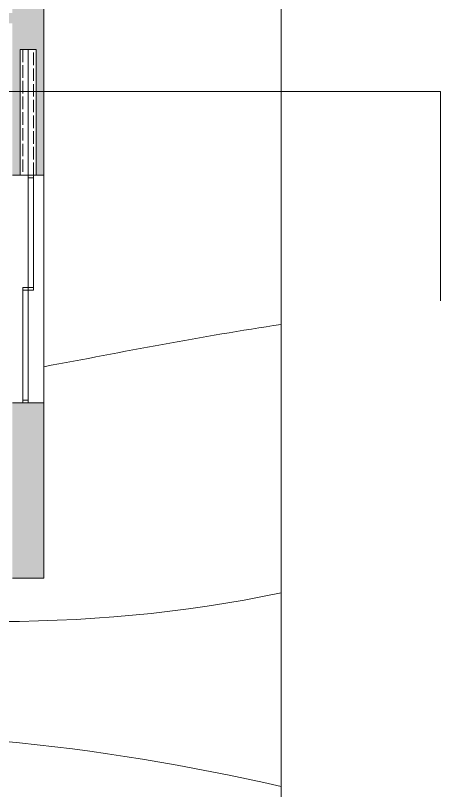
# Model space of a CAD drawing. Header units: millimetres. Extents: x 19901 to 42199, y 14822 to 21214.
# Drawn here: x 25079 to 25485, y 16640 to 17380 of the extents above; entities that cross this region are included whole.
import ezdxf

# ---------------------------------------------------------------- set-up
doc = ezdxf.new("R2010")
doc.units = ezdxf.units.MM
doc.linetypes.add('ACAD_ISO02W100', pattern=[15, 12, -3])
doc.layers.get('0').update_dxf_attribs({"lineweight": 18})
for name, color, linetype, lineweight in [('curve di livello', 6, 'Continuous', 18), ('PROIEZIONI_finissime_fine lines', 251, 'Continuous', 5), ('SEZIONI_medie_small_section', 2, 'Continuous', 9), ('vetro', 140, 'Continuous', 15), ('Wall', 7, 'Continuous', 20)]:
    doc.layers.add(name, color=color, linetype=linetype, lineweight=lineweight)

msp = doc.modelspace()

# ---------------------------------------------------------------- hatches: boundary and pattern name
at = {"layer": 'Wall', "true_color": 0x636466}
h = msp.add_hatch(color=251, dxfattribs=at)
h.dxf.hatch_style = 1
h.paths.add_polyline_path([(23986.52, 17592.56), (24115.87, 17592.56), (24115.87, 17622.19), (23956.52, 17622.56), (23956.52, 17372.56), (23986.52, 17385.13)])
h.paths.add_polyline_path([(24553.23, 17622.43), (24275.88, 17622.19), (24275.88, 17609.01), (24275.87, 17592.56), (24481.91, 17592.56)])
h.paths.add_polyline_path([(25106.52, 17622.56), (24708.9, 17622.56), (24637.25, 17592.56), (24694.25, 17592.56), (24694.25, 17592.56), (24697.25, 17592.56), (24754.25, 17592.56), (24754.25, 17592.56), (24757.25, 17592.56), (24784.25, 17592.56), (24784.25, 17592.56), (24787.25, 17592.56), (24934.25, 17592.56), (24934.25, 17592.56), (24937.25, 17592.56), (25076.52, 17592.56), (25076.52, 17502.56), (25076.52, 17490.06), (25086.52, 17490.06), (25086.52, 17575.06), (25096.52, 17575.06), (25096.52, 17490.06), (25106.52, 17490.06)])
h.paths.add_polyline_path([(24861.52, 17592.56), (24851.52, 17592.56), (24851.52, 17527.73), (24861.52, 17527.73)], flags=17)
h.paths.add_polyline_path([(25076.52, 17382.56), (24861.52, 17382.56), (24861.52, 17442.73), (24851.52, 17442.73), (24851.52, 17372.56), (25076.52, 17372.56)])
h.paths.add_polyline_path([(25106.52, 17410.06), (25076.52, 17410.06), (25076.52, 17227.56), (25084.02, 17227.56), (25084.02, 17347.56), (25099.02, 17347.56), (25099.02, 17227.56), (25106.52, 17227.56)])
h.paths.add_polyline_path([(25106.52, 17010.06), (25076.52, 17010.06), (25076.52, 16872.56), (25076.52, 16842.56), (25106.52, 16842.56)])
h.paths.add_polyline_path([(24786.52, 16967.56), (24756.52, 16967.56), (24756.52, 16962.56), (24756.52, 16842.56), (24786.52, 16842.56), (24786.52, 16872.56)])
h.paths.add_polyline_path([(24786.52, 17377.56), (24746.52, 17377.56), (24746.52, 17347.56), (24786.52, 17347.56)])
h.paths.add_polyline_path([(24396.52, 17377.56), (24356.52, 17377.56), (24356.52, 17347.56), (24368.39, 17347.56), (24396.52, 17347.56)])
h.paths.add_polyline_path([(24386.52, 16967.56), (24356.52, 16967.56), (24356.52, 16872.56), (24336.52, 16872.56), (24336.52, 16842.56), (24386.52, 16842.56)])
h.paths.add_polyline_path([(23986.52, 16962.56), (23986.52, 17320.08), (23956.52, 17307.52), (23956.52, 16842.56), (24119.02, 16842.56), (24119.02, 16850.06), (23999.02, 16850.06), (23999.02, 16865.06), (24119.02, 16865.06), (24119.02, 16872.56), (23986.52, 16872.56)])

# ---------------------------------------------------------------- linework, layer by layer
msp.add_line((25332.97, 17939.23), (25332.97, 15939.23))
msp.add_line((25332.97, 17939.23), (25332.97, 15939.23))
at = {"layer": 'curve di livello'}
msp.add_open_spline([(25106.52, 17044.47), (25181.98, 17058.58), (25257.44, 17073.7), (25332.97, 17084.83)], degree=3, dxfattribs=at)
for points, knots in [([(24756.52, 16828.86), (24757.28, 16828.73), (24948.69, 16795.2), (25145.79, 16788.56), (25332.97, 16828.46)], [1440.619799, 1440.619799, 1440.619799, 1440.619799, 1442.919983, 2017.077223, 2017.077223, 2017.077223, 2017.077223]), ([(24756.52, 16691.34), (24769.55, 16692.2), (24964.08, 16703.44), (25157.61, 16683.7), (25332.93, 16643.42), (25332.93, 16643.42), (25332.93, 16643.42), (25332.93, 16643.42), (25332.94, 16643.42), (25332.96, 16643.42), (25332.97, 16643.41)], [1437.518464, 1437.518464, 1437.518464, 1437.518464, 1476.268274, 2015.917714, 2015.917714, 2015.917714, 2015.918177, 2015.918177, 2015.918177, 2015.958032, 2015.958032, 2015.958032, 2015.958032])]:
    msp.add_open_spline(points, degree=3, knots=knots, dxfattribs=at)
at = {"layer": 'PROIEZIONI_finissime_fine lines'}
msp.add_line((25099.02, 17227.56), (25084.02, 17227.56), dxfattribs=at)
at = {"layer": 'SEZIONI_medie_small_section'}
for q in [(23191.1, 17307.52), (25485.22, 17107.52)]:
    msp.add_line((25485.22, 17307.52), q, dxfattribs=at)
at = {"layer": 'vetro', "linetype": 'ACAD_ISO02W100'}
for p, q in [((25091.52, 17347.56), (25086.52, 17347.56)), ((25086.52, 17347.56), (25086.52, 17227.56)), ((25096.52, 17347.56), (25091.52, 17347.56)), ((25091.52, 17347.56), (25091.52, 17227.56)), ((25091.52, 17227.56), (25091.52, 17347.56)), ((25096.52, 17227.56), (25096.52, 17347.56)), ((25086.52, 17227.56), (25091.52, 17227.56)), ((25091.52, 17227.56), (25096.52, 17227.56))]:
    msp.add_line(p, q, dxfattribs=at)
at = {"layer": 'vetro'}
for p, q in [((25091.52, 17227.56), (25091.52, 17107.56)), ((25096.52, 17227.56), (25091.52, 17227.56)), ((25096.52, 17225.06), (25091.52, 17225.06)), ((25096.52, 17227.56), (25096.52, 17117.56)), ((25086.52, 17120.06), (25086.52, 17010.06)), ((25096.52, 17120.06), (25086.52, 17120.06)), ((25096.52, 17117.56), (25086.52, 17117.56)), ((25091.52, 17117.56), (25091.52, 17010.06)), ((25091.52, 17012.56), (25086.52, 17012.56)), ((25091.52, 17010.06), (25086.52, 17010.06))]:
    msp.add_line(p, q, dxfattribs=at)
at = {"layer": 'Wall'}
for p, q in [((25106.52, 17227.56), (25106.52, 17410.06)), ((25099.02, 17347.56), (25084.02, 17347.56)), ((25084.02, 17347.56), (25084.02, 17227.56)), ((25099.02, 17227.56), (25099.02, 17347.56)), ((25076.52, 17227.56), (25084.02, 17227.56)), ((25099.02, 17227.56), (25106.52, 17227.56)), ((25106.52, 17010.06), (25106.52, 17227.56)), ((25076.52, 17010.06), (25106.52, 17010.06)), ((25106.52, 16842.56), (25106.52, 17010.06)), ((25106.52, 16842.56), (25076.52, 16842.56))]:
    msp.add_line(p, q, dxfattribs=at)

doc.saveas('drawing.dxf')
